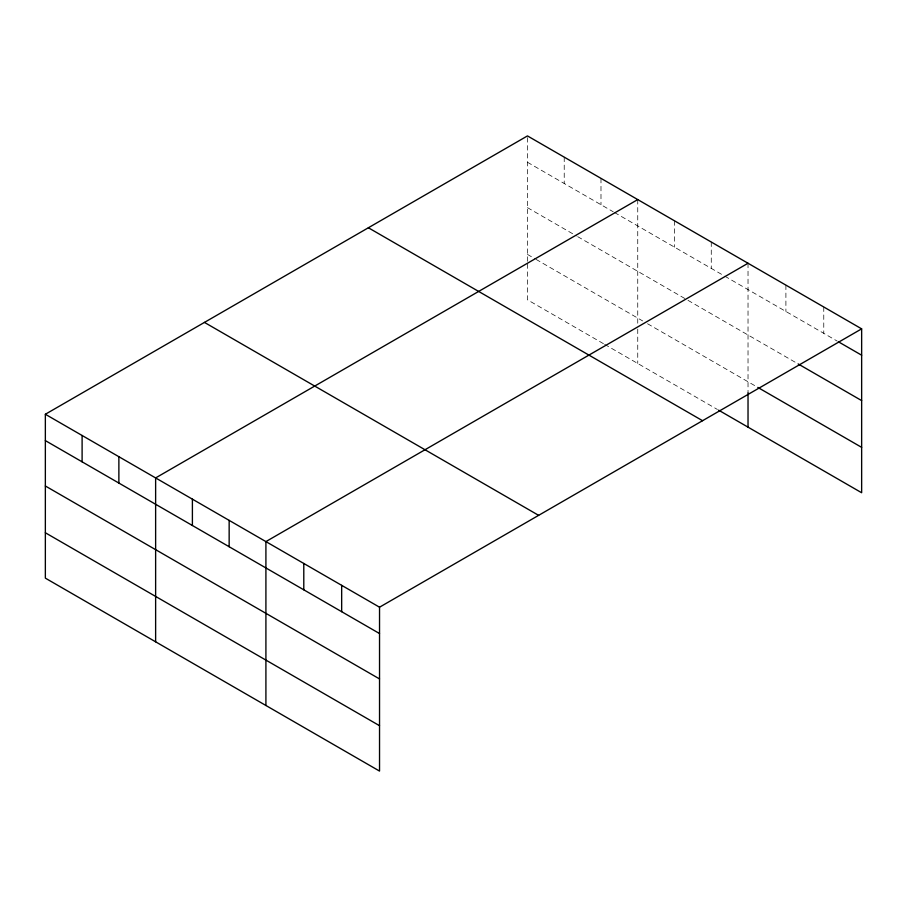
<?xml version="1.0" encoding="UTF-8"?>
<svg xmlns="http://www.w3.org/2000/svg" width="907" height="907" viewBox="0 0 907 907"><rect width="100%" height="100%" fill="white"/><g stroke="black" fill="none" stroke-linecap="round" stroke-linejoin="round"><path stroke-width="0.68" stroke-dasharray="4.54 3.4" d="M527.466 261.295L527.466 135.914M527.466 162.262L613.234 211.785M614.458 212.487L723.525 275.456M724.75 276.159L837.218 341.1M527.466 207.646L576.478 235.945M577.702 236.659L686.758 299.616M687.982 300.33L796.902 363.208M527.466 254.414L534.813 258.654M536.037 259.368L642.644 320.919M647.553 323.742L756.574 386.688M603.438 343.662L527.466 299.798L527.466 262.667M604.663 344.377L717.392 409.454M823.771 306.985L823.771 333.334M785.904 285.115L785.904 311.464M748.026 263.257L748.026 392.754M711.269 242.033L711.269 268.381M674.502 220.809L674.502 247.157M637.746 199.585L637.746 323.584M637.746 329.094L637.746 363.469M600.99 178.362L600.99 204.71M564.222 157.138L564.222 183.486"/><path stroke-width="1.36" d="M861.65 328.856L527.466 135.914L45.35 414.261L45.35 578.144L379.534 771.086L379.534 607.202L861.65 328.856L861.65 492.739L718.616 410.168M637.746 199.585L155.63 477.921L155.63 641.816M748.026 263.257L265.91 541.592L265.91 705.487M838.442 341.803L861.65 355.204M798.115 363.911L861.65 400.588M757.798 387.402L861.65 447.355M368.367 227.759L702.551 420.701M204.449 322.404L538.633 515.346M45.35 414.261L379.534 607.202M45.35 440.609L379.534 633.551M45.35 485.993L379.534 678.935M45.35 532.76L379.534 725.702M748.026 392.754L748.026 427.14M341.667 585.332L341.667 611.681M303.788 563.462L303.788 589.811M229.154 520.369L229.154 546.728M192.397 499.145L192.397 525.504M118.874 456.709L118.874 483.057M82.106 435.485L82.106 461.833"/></g></svg>
